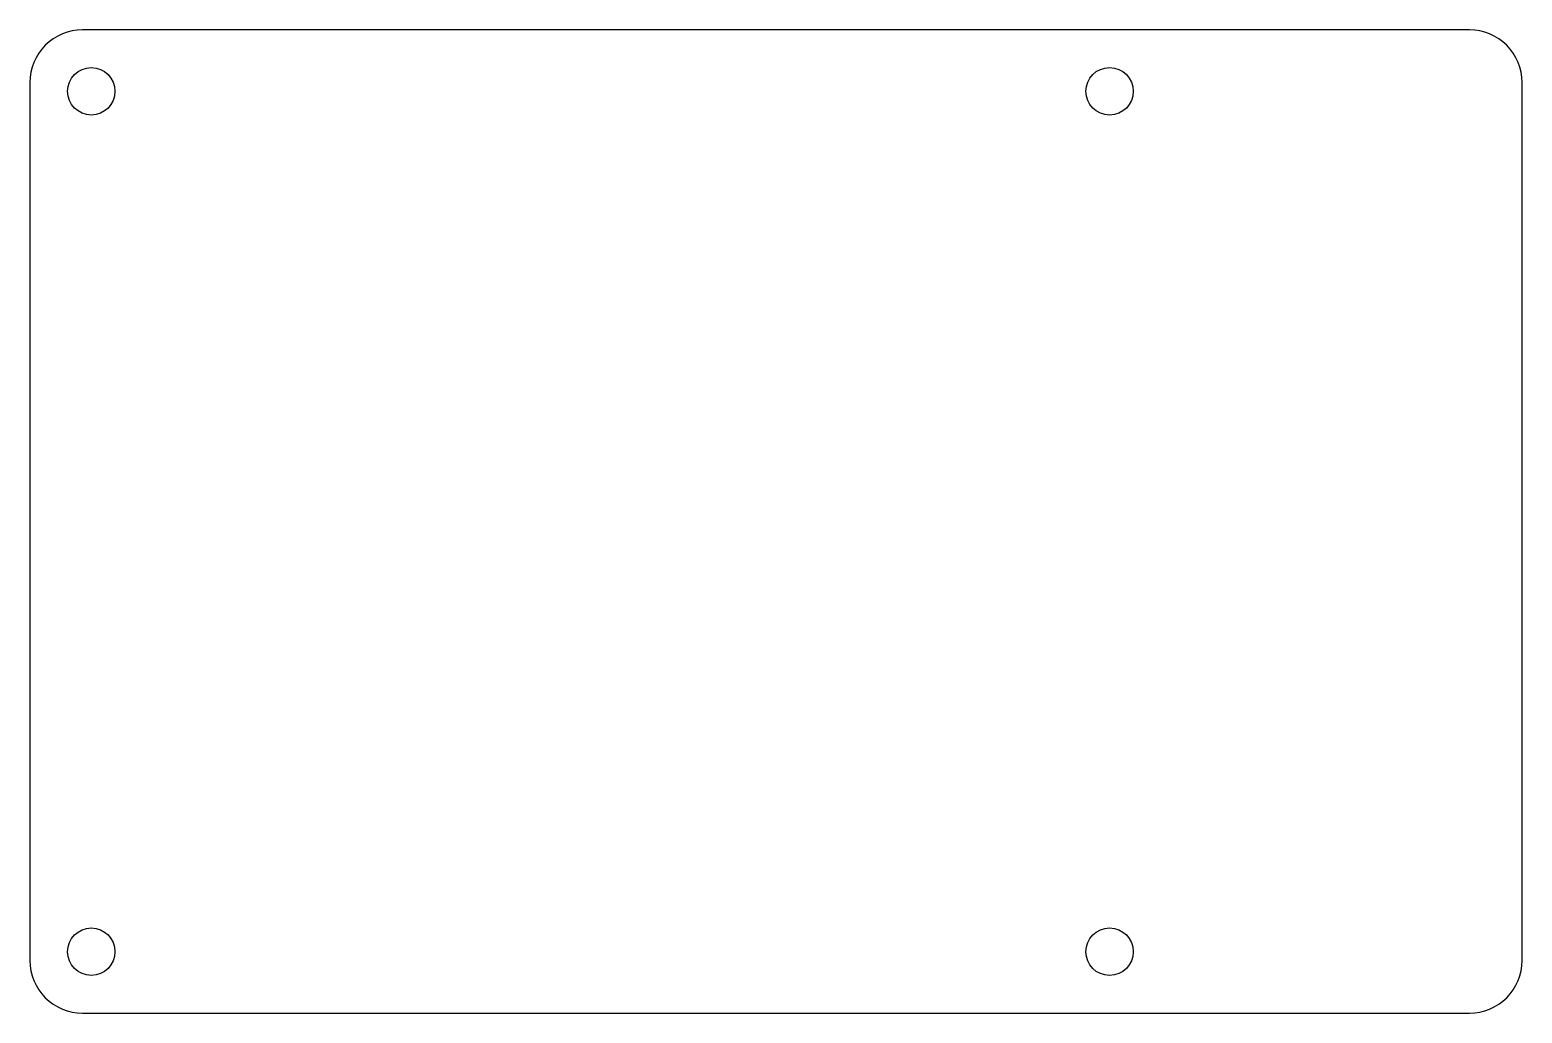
# Model space of a CAD drawing. Header units: millimetres. Extents: x 2917.9 to 3002.9, y 1459.3 to 1515.3.
import ezdxf

# ---------------------------------------------------------------- set-up
doc = ezdxf.new("R2010")
doc.units = ezdxf.units.MM
doc.layers.add('BOARD_OUTLINE', color=85, linetype='Continuous')

msp = doc.modelspace()

# ---------------------------------------------------------------- linework, layer by layer
for centre in [(2921.376, 1511.834), (2979.376, 1511.834), (2921.376, 1462.834), (2979.376, 1462.834)]:
    msp.add_circle(centre, 1.35)
at = {"layer": 'BOARD_OUTLINE'}
msp.add_lwpolyline([(2920.876, 1459.334), (2999.876, 1459.334, 0.414214), (3002.876, 1462.334), (3002.876, 1512.334, 0.414214), (2999.876, 1515.334), (2920.876, 1515.334, 0.414214), (2917.876, 1512.334), (2917.876, 1462.334, 0.414214)], format="xyb", close=True, dxfattribs=at)

doc.saveas('drawing.dxf')
